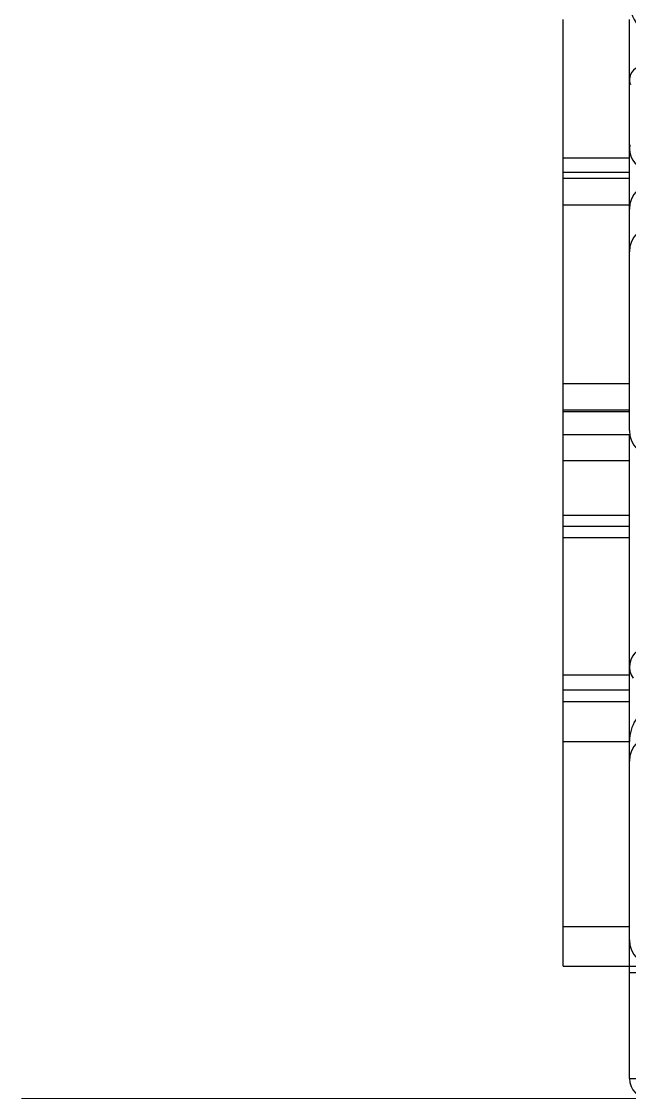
# Model space of a CAD drawing. Header units: millimetres. Extents: x 25115 to 31055, y 5999 to 10199.
# Drawn here: x 25773.2 to 26052.5, y 8713.1 to 9208.1 of the extents above; entities that cross this region are included whole.
import ezdxf

# ---------------------------------------------------------------- set-up
doc = ezdxf.new("R2010")
doc.units = ezdxf.units.MM
doc.header["$LTSCALE"] = 0.3
doc.layers.add('Visible', color=7, linetype='Continuous', lineweight=18)

msp = doc.modelspace()

# ---------------------------------------------------------------- linework, layer by layer
for p, q in [((26022.09, 9145.53), (26022.09, 9209.13)), ((26052.49, 9145.53), (26052.49, 9209.13)), ((26022.09, 9145.53), (26052.49, 9145.53)), ((26022.09, 9138.95), (26022.09, 9145.53)), ((26052.49, 9138.95), (26052.49, 9145.53)), ((26022.09, 9138.95), (26052.49, 9138.95)), ((26022.09, 9136.07), (26022.09, 9138.95)), ((26052.49, 9136.07), (26052.49, 9138.95)), ((26022.09, 9136.07), (26052.49, 9136.07)), ((26022.09, 9136.05), (26022.09, 9136.07)), ((26022.09, 9136.05), (26052.49, 9136.05)), ((26022.09, 9123.89), (26022.09, 9136.05)), ((26052.49, 9136.05), (26052.49, 9136.07)), ((26052.49, 9123.89), (26052.49, 9136.05)), ((26022.09, 9123.89), (26052.49, 9123.89)), ((26022.09, 9041.81), (26022.09, 9123.89)), ((26052.49, 9102.27), (26052.49, 9123.89)), ((26052.49, 9020.19), (26052.49, 9102.27)), ((26022.09, 9041.81), (26052.49, 9041.81)), ((26022.09, 9029.65), (26022.09, 9041.81)), ((26022.09, 9029.65), (26052.49, 9029.65)), ((26022.09, 9028.93), (26022.09, 9029.65)), ((26022.09, 9028.93), (26052.49, 9028.93)), ((26022.09, 9018.33), (26022.09, 9028.93)), ((26022.09, 9018.33), (26052.49, 9018.33)), ((26022.09, 9006.39), (26022.09, 9018.33)), ((26052.49, 9006.39), (26052.49, 9018.33)), ((26022.09, 9006.39), (26052.49, 9006.39)), ((26022.09, 8981.16), (26022.09, 9006.39)), ((26052.49, 8981.16), (26052.49, 9006.39)), ((26022.09, 8981.16), (26052.49, 8981.16)), ((26022.09, 8975.99), (26022.09, 8981.16)), ((26052.49, 8975.99), (26052.49, 8981.16)), ((26052.49, 8975.99), (26022.09, 8975.99)), ((26022.09, 8970.88), (26022.09, 8975.99)), ((26052.49, 8970.88), (26052.49, 8975.99)), ((26022.09, 8970.88), (26052.49, 8970.88)), ((26022.09, 8907.85), (26022.09, 8970.88)), ((26052.49, 8907.85), (26052.49, 8970.88)), ((26022.09, 8907.85), (26052.49, 8907.85)), ((26022.09, 8900.88), (26022.09, 8907.85)), ((26052.49, 8900.88), (26052.49, 8907.85)), ((26022.09, 8900.88), (26052.49, 8900.88)), ((26022.09, 8895.57), (26022.09, 8900.88)), ((26052.49, 8895.57), (26052.49, 8900.88)), ((26022.09, 8895.57), (26052.49, 8895.57)), ((26022.09, 8895.49), (26022.09, 8895.57)), ((26022.09, 8877.25), (26022.09, 8895.49)), ((26022.09, 8895.49), (26052.49, 8895.49)), ((26052.49, 8895.49), (26052.49, 8895.57)), ((26052.49, 8877.25), (26052.49, 8895.49)), ((26022.09, 8792.13), (26022.09, 8877.25)), ((26022.09, 8877.25), (26052.49, 8877.25)), ((26052.49, 8868.13), (26052.49, 8877.25)), ((26052.49, 8786.05), (26052.49, 8868.13)), ((26022.09, 8792.13), (26052.49, 8792.13)), ((26022.09, 8773.89), (26022.09, 8792.13)), ((26052.49, 8773.89), (26052.49, 8786.05)), ((26022.09, 8773.89), (26052.49, 8773.89)), ((26052.49, 8773.89), (26057.05, 8773.89)), ((26052.49, 8770.85), (26052.49, 8773.89)), ((26057.05, 8770.85), (26052.49, 8770.85)), ((26052.49, 8722.21), (26052.49, 8770.85)), ((26052.49, 8722.21), (26057.05, 8722.21))]:
    msp.add_line(p, q)
for centre, radius, start, end in [((26070.73, 9217.73), 18.24, 180, 270), ((26058.57, 9181.37), 6.08, 111.1035, 201.1035), ((26061.61, 9149.41), 9.12, 166.7304, 256.7304), ((26064.65, 9121.85), 12.16, 90, 180), ((26064.65, 9102.27), 12.16, 90, 180), ((26064.65, 9020.19), 12.16, 180, 270), ((26061.61, 8911.6), 9.12, 125.8011, 215.8011), ((26070.73, 8877.25), 18.24, 114.4908, 180), ((26064.65, 8868.13), 12.16, 90, 180), ((26064.65, 8786.05), 12.16, 180, 270), ((26061.61, 8722.21), 9.12, 180, 270)]:
    msp.add_arc(centre, radius, start, end)
at = {"layer": 'Visible'}
msp.add_line((25773.15, 8713.09), (28212.06, 8713.09), dxfattribs=at)

doc.saveas('drawing.dxf')
